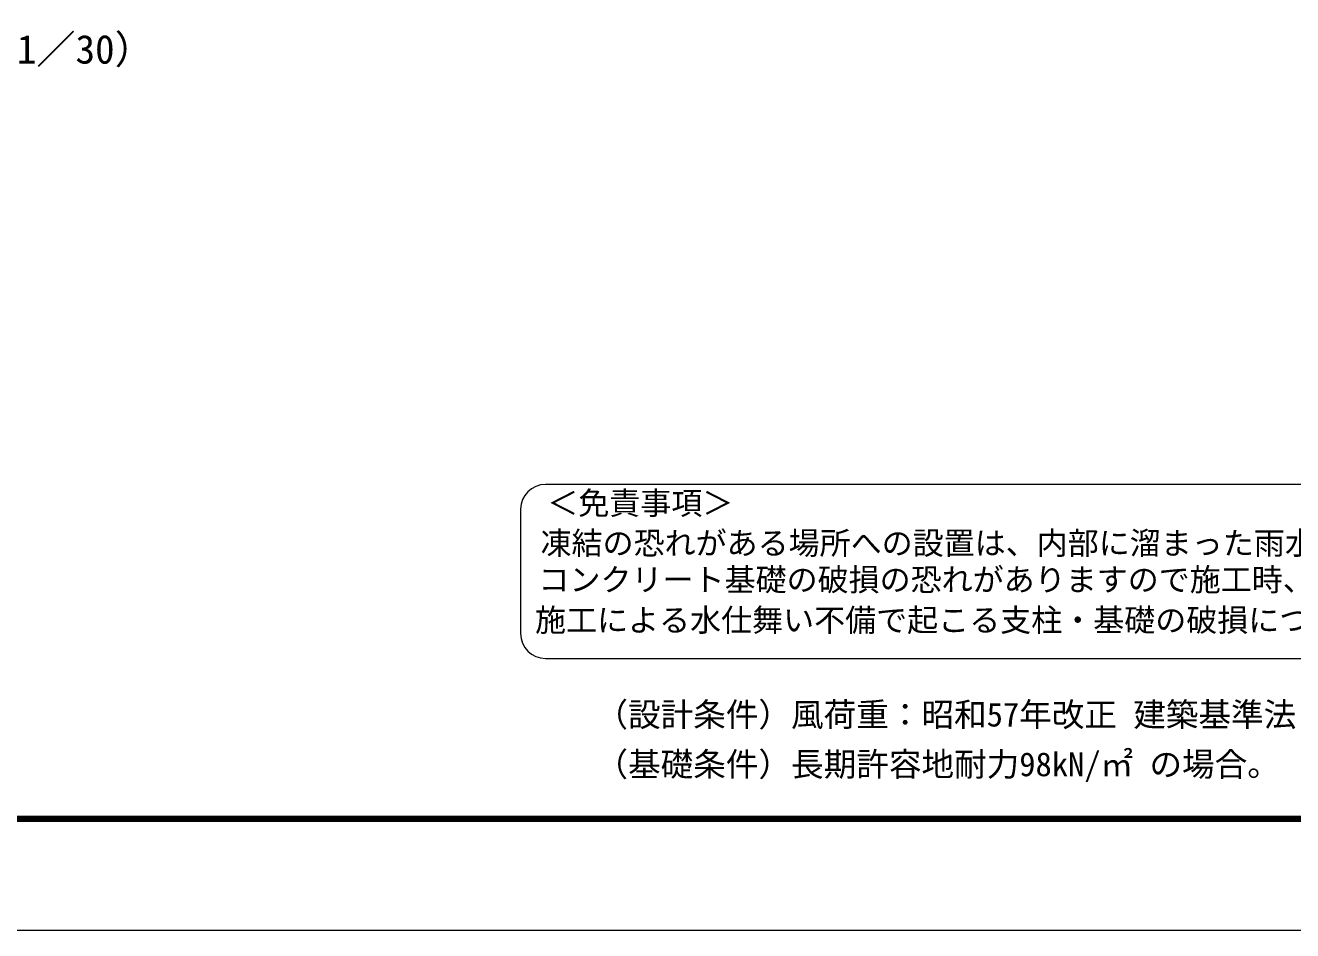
# Model space of a CAD drawing. Units: millimetres, scale not verified. Extents: x -6300 to 6300, y -4455 to 4455.
# Drawn here: x -2219 to 1606, y -4455 to -1722 of the extents above; entities that cross this region are included whole.
import ezdxf
from ezdxf.enums import TextEntityAlignment as Align

# ---------------------------------------------------------------- set-up
doc = ezdxf.new("R2010")
doc.units = ezdxf.units.MM
doc.header["$LTSCALE"] = 30
doc.layers.add('0-0_D-TTL-TXT', color=7, linetype='Continuous', lineweight=18)
doc.layers.add('0-B_D-TTL', color=7, linetype='Continuous', lineweight=9)
doc.styles.add('ＭＳ ゴシック', font='')
doc.styles.get('ＭＳ ゴシック').set_extended_font_data('MS Gothic')

msp = doc.modelspace()

# ---------------------------------------------------------------- linework, layer by layer
at = {"layer": '0-0_D-TTL-TXT', "color": 2}
for p, q in [((3018.67, -3108), (-649.66, -3108)), ((-724.66, -3183), (-724.66, -3558)), ((-649.66, -3633), (3018.67, -3633))]:
    msp.add_line(p, q, dxfattribs=at)
for centre, start, end in [((-649.66, -3183), 90, 180), ((-649.66, -3558), 180, 270)]:
    msp.add_arc(centre, 75, start, end, dxfattribs=at)
at = {"layer": '0-B_D-TTL', "color": 2, "lineweight": 18}
msp.add_lwpolyline([(-6300, 4455), (6300, 4455), (6300, -4455), (-6300, -4455)], close=True, dxfattribs=at)
at = {"layer": '0-B_D-TTL'}
for points in [[(-5895, 4125), (5895, 4125), (5895, -4125), (-5895, -4125)], [(-5891.25, 4121.25), (5891.25, 4121.25), (5891.25, -4121.25), (-5891.25, -4121.25)], [(-5887.5, 4117.5), (5887.5, 4117.5), (5887.5, -4117.5), (-5887.5, -4117.5)], [(-5883.75, 4113.75), (5883.75, 4113.75), (5883.75, -4113.75), (-5883.75, -4113.75)], [(-5880, 4110), (5880, 4110), (5880, -4110), (-5880, -4110)]]:
    msp.add_lwpolyline(points, close=True, dxfattribs=at)

# ---------------------------------------------------------------- texts
at = {"layer": '0-0_D-TTL-TXT', "style": 'ＭＳ ゴシック'}
for s, height, p in [('（S=1／30）', 86.66, (-2481.03, -1863.7)), ('＜免責事項＞ \u3000\u3000', 68.62, (-644.1, -3219.27)), ('凍結の恐れがある場所への設置は、内部に溜まった雨水等の凍結融解により支柱の破損や', 68.62, (-664.39, -3340.01)), ('コンクリート基礎の破損の恐れがありますので施工時、水仕舞いを行ってください。', 68.62, (-670.55, -3450.15)), ('施工による水仕舞い不備で起こる支柱・基礎の破損について当社は責任を負いかねます。 ', 68.62, (-681.04, -3572.39)), ('（設計条件）風荷重：昭和57年改正 建築基準法・同施行令に基づく風圧力に準拠。', 72.14, (-498.67, -3860.4)), ('（基礎条件）長期許容地耐力98kN/㎡ の場合。', 72.14, (-498.67, -4010.4))]:
    msp.add_text(s, height=height, dxfattribs=at).set_placement(p, align=Align.BOTTOM_LEFT)

doc.saveas('drawing.dxf')
